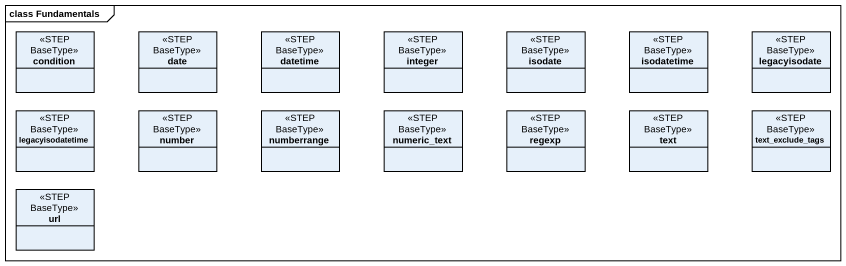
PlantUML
@startuml
mainframe class Fundamentals
hide circle
hide empty members
class condition <<STEP BaseType>>
class date <<STEP BaseType>>
class datetime <<STEP BaseType>>
class integer <<STEP BaseType>>
class isodate <<STEP BaseType>>
class isodatetime <<STEP BaseType>>
class legacyisodate <<STEP BaseType>>
class legacyisodatetime <<STEP BaseType>>
class number <<STEP BaseType>>
class numberrange <<STEP BaseType>>
class numeric_text <<STEP BaseType>>
class regexp <<STEP BaseType>>
class text <<STEP BaseType>>
class text_exclude_tags <<STEP BaseType>>
class url <<STEP BaseType>>
@enduml
